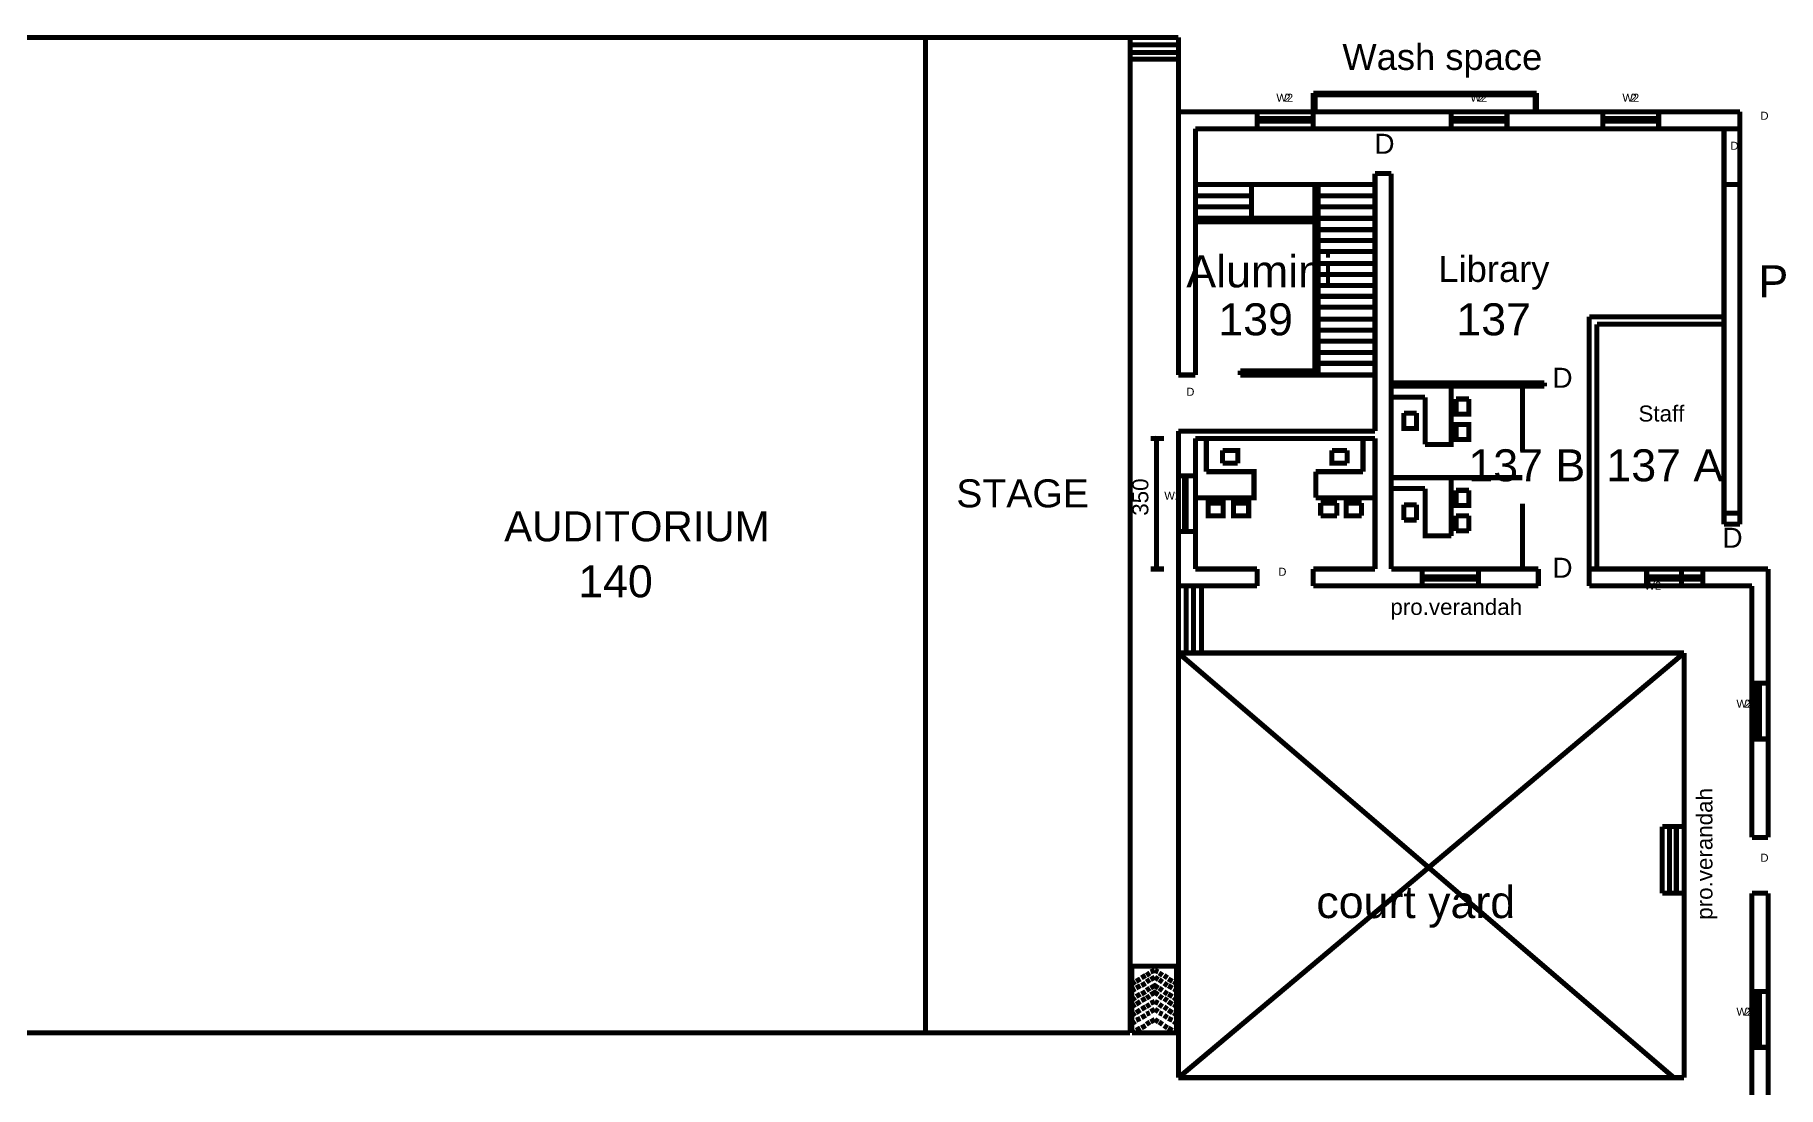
# Model space of a CAD drawing. Header units: millimetres. Extents: x 14 to 406, y 10 to 287.
# Drawn here: x 260.1 to 347.3, y 147.1 to 199.7 of the extents above; entities that cross this region are included whole.
import ezdxf

# ---------------------------------------------------------------- set-up
doc = ezdxf.new("R2010")
doc.units = ezdxf.units.MM
doc.layers.add('P', color=7, linetype='Continuous')
doc.layers.add('T', color=7, linetype='Continuous')

msp = doc.modelspace()

# ---------------------------------------------------------------- linework, layer by layer
at = {"layer": 'P', "const_width": 0.254}
for points in [[(314.889, 195.898), (314.889, 199.619), (249.873, 199.619)], [(314.889, 195.898), (314.889, 199.619), (279.629, 199.619)], [(304.659, 182.686), (304.659, 199.619)], [(304.659, 182.686), (304.659, 199.619)], [(317.306, 199.619), (314.889, 199.619)], [(317.306, 198.526), (314.889, 198.526), (314.889, 199.619)], [(317.306, 195.898), (317.306, 199.619)], [(317.306, 199.249), (314.889, 199.249)], [(317.306, 198.861), (314.889, 198.861)], [(324.044, 196.832), (335.209, 196.832)], [(324.044, 195.898), (324.044, 196.832)], [(335.209, 195.898), (335.209, 196.832)], [(324.132, 196.744), (335.139, 196.744)], [(324.132, 195.898), (324.132, 196.744)], [(335.139, 195.898), (335.139, 196.744)], [(314.889, 182.739), (314.889, 195.898)], [(314.889, 182.739), (314.889, 195.898)], [(317.306, 195.898), (321.239, 195.898)], [(317.306, 182.739), (317.306, 195.898)], [(317.306, 195.898), (321.239, 195.898)], [(321.239, 195.051), (321.239, 195.898)], [(324.044, 195.898), (321.239, 195.898)], [(321.239, 195.051), (321.239, 195.898)], [(324.044, 195.898), (321.239, 195.898)], [(321.239, 195.562), (324.044, 195.562)], [(321.239, 195.562), (324.044, 195.562)], [(321.239, 195.439), (324.044, 195.439)], [(321.239, 195.439), (324.044, 195.439)], [(324.044, 195.898), (330.941, 195.898)], [(324.044, 195.051), (324.044, 195.898)], [(324.044, 195.898), (330.941, 195.898)], [(324.044, 195.051), (324.044, 195.898)], [(330.941, 195.051), (330.941, 195.898)], [(330.941, 195.898), (333.728, 195.898)], [(330.941, 195.051), (330.941, 195.898)], [(330.941, 195.898), (333.728, 195.898)], [(330.941, 195.562), (333.728, 195.562)], [(330.941, 195.562), (333.728, 195.562)], [(330.941, 195.439), (333.728, 195.439)], [(330.941, 195.439), (333.728, 195.439)], [(333.728, 195.898), (338.526, 195.898)], [(333.728, 195.051), (333.728, 195.898)], [(333.728, 195.898), (338.526, 195.898)], [(333.728, 195.051), (333.728, 195.898)], [(338.526, 195.051), (338.526, 195.898)], [(338.526, 195.898), (341.313, 195.898)], [(338.526, 195.051), (338.526, 195.898)], [(338.526, 195.898), (341.313, 195.898)], [(338.526, 195.562), (341.313, 195.562)], [(338.526, 195.562), (341.313, 195.562)], [(338.526, 195.439), (341.313, 195.439)], [(338.526, 195.439), (341.313, 195.439)], [(341.313, 195.898), (345.369, 195.898)], [(341.313, 195.051), (341.313, 195.898)], [(341.313, 195.898), (345.369, 195.898)], [(341.313, 195.051), (341.313, 195.898)], [(345.369, 195.898), (345.369, 195.051)], [(345.369, 195.898), (345.369, 195.051)], [(318.153, 195.051), (321.239, 195.051)], [(318.153, 182.739), (318.153, 195.051)], [(318.153, 195.051), (321.239, 195.051)], [(321.239, 195.051), (324.044, 195.051)], [(321.239, 195.051), (324.044, 195.051)], [(324.044, 195.051), (330.941, 195.051)], [(324.044, 195.051), (330.941, 195.051)], [(330.941, 195.051), (333.728, 195.051)], [(330.941, 195.051), (333.728, 195.051)], [(333.728, 195.051), (338.526, 195.051)], [(333.728, 195.051), (338.526, 195.051)], [(338.526, 195.051), (341.313, 195.051)], [(338.526, 195.051), (341.313, 195.051)], [(341.313, 195.051), (345.369, 195.051)], [(341.313, 195.051), (345.369, 195.051)], [(344.576, 178.841), (344.576, 195.051)], [(345.369, 195.051), (345.369, 175.278)], [(345.369, 175.824), (345.369, 195.051), (345.369, 187.766)], [(327.131, 192.811), (327.942, 192.811)], [(327.131, 192.811), (327.942, 192.811)], [(327.131, 179.934), (327.131, 192.811)], [(327.942, 173.038), (327.942, 192.811)], [(318.153, 192.264), (320.957, 192.264)], [(318.153, 192.264), (320.957, 192.264)], [(318.153, 191.699), (320.957, 191.699)], [(320.957, 192.264), (324.291, 192.264)], [(320.957, 190.571), (320.957, 192.264)], [(320.957, 192.264), (324.291, 192.264)], [(324.132, 182.739), (324.132, 192.264)], [(324.291, 192.264), (327.131, 192.264)], [(324.291, 182.739), (324.291, 192.264)], [(324.291, 192.264), (327.131, 192.264)], [(324.291, 191.699), (327.131, 191.699)], [(344.576, 192.264), (345.369, 192.264)], [(344.576, 187.766), (344.576, 192.264)], [(345.369, 187.766), (345.369, 192.264)], [(318.153, 191.153), (320.957, 191.153)], [(324.291, 191.153), (327.131, 191.153)], [(318.153, 190.571), (320.957, 190.571)], [(318.153, 190.394), (320.957, 190.394)], [(320.957, 190.571), (324.291, 190.571)], [(320.957, 190.394), (324.291, 190.394)], [(324.291, 190.571), (327.131, 190.571)], [(324.291, 190.006), (327.131, 190.006)], [(324.291, 189.459), (327.131, 189.459)], [(324.291, 188.913), (327.131, 188.913)], [(324.291, 188.313), (327.131, 188.313)], [(324.291, 187.766), (327.131, 187.766)], [(344.576, 178.841), (344.576, 187.396)], [(345.369, 187.766), (345.369, 177.359)], [(345.369, 187.766), (345.369, 175.278)], [(324.291, 187.219), (327.131, 187.219)], [(324.291, 186.672), (327.131, 186.672)], [(324.291, 186.126), (327.131, 186.126)], [(324.291, 185.526), (327.131, 185.526)], [(337.838, 185.649), (337.838, 172.191)], [(337.838, 185.649), (344.576, 185.649)], [(324.291, 184.979), (327.131, 184.979)], [(344.576, 185.279), (338.226, 185.279)], [(338.226, 185.279), (338.226, 173.038)], [(324.291, 184.432), (327.131, 184.432)], [(324.291, 183.868), (327.131, 183.868)], [(320.393, 182.739), (320.393, 182.951)], [(324.291, 182.951), (320.393, 182.951)], [(324.291, 183.321), (327.131, 183.321)], [(304.659, 182.739), (304.659, 149.842)], [(304.659, 182.739), (304.659, 149.842)], [(314.889, 182.739), (314.889, 149.842)], [(314.889, 182.739), (314.889, 149.842)], [(317.306, 182.739), (318.153, 182.739)], [(324.291, 182.739), (320.393, 182.739)], [(324.291, 182.739), (327.131, 182.739)], [(327.942, 182.351), (335.598, 182.351)], [(327.942, 182.174), (335.598, 182.174)], [(330.941, 182.174), (330.941, 179.264), (329.636, 179.264)], [(334.504, 182.174), (334.504, 178.929)], [(335.598, 182.351), (335.598, 182.174)], [(344.576, 175.278), (344.576, 182.474)], [(329.636, 181.628), (327.942, 181.628)], [(329.636, 179.264), (329.636, 181.628)], [(331.188, 181.539), (331.188, 180.781), (331.823, 180.781), (331.823, 181.539)], [(331.823, 181.539), (331.188, 181.539)], [(328.577, 180.834), (328.577, 180.058), (329.212, 180.058), (329.212, 180.834)], [(329.212, 180.834), (328.577, 180.834)], [(331.188, 180.269), (331.188, 179.511), (331.823, 179.511), (331.823, 180.269), (331.188, 180.269)], [(316.583, 179.564), (315.913, 179.564)], [(316.212, 179.564), (316.212, 173.038)], [(317.306, 177.694), (317.306, 179.934)], [(317.306, 179.934), (327.131, 179.934)], [(318.153, 177.694), (318.153, 179.564)], [(318.153, 179.564), (327.131, 179.564)], [(318.699, 177.906), (318.699, 179.564)], [(326.531, 177.906), (326.531, 179.564)], [(327.131, 173.038), (327.131, 179.564)], [(319.511, 178.964), (320.269, 178.964), (320.269, 178.329)], [(319.511, 178.329), (319.511, 178.964)], [(325.737, 178.964), (324.979, 178.964)], [(324.979, 178.964), (324.979, 178.329), (325.737, 178.329)], [(325.737, 178.329), (325.737, 178.964)], [(344.576, 178.629), (344.576, 178.841)], [(344.576, 175.824), (344.576, 178.629)], [(318.153, 174.907), (318.153, 177.694), (317.306, 177.694), (317.306, 174.907)], [(317.606, 177.694), (317.606, 174.907)], [(317.694, 177.694), (317.694, 174.907)], [(318.153, 176.601), (321.081, 176.601), (321.081, 177.906), (318.699, 177.906)], [(320.269, 178.329), (319.511, 178.329)], [(324.168, 176.601), (324.168, 177.906)], [(324.168, 177.906), (326.531, 177.906)], [(334.504, 177.606), (327.942, 177.606)], [(329.636, 177.059), (327.942, 177.059)], [(330.941, 174.696), (329.636, 174.696), (329.636, 177.059)], [(330.941, 177.606), (330.941, 174.696)], [(331.188, 176.971), (331.188, 176.213), (331.823, 176.213), (331.823, 176.971)], [(331.823, 176.971), (331.188, 176.971)], [(345.369, 176.971), (345.369, 177.359)], [(345.369, 176.971), (345.369, 175.824)], [(318.788, 176.336), (319.546, 176.336), (319.546, 175.701), (318.788, 175.701), (318.788, 176.336)], [(320.058, 176.336), (320.816, 176.336), (320.816, 175.701), (320.058, 175.701), (320.058, 176.336)], [(327.131, 176.601), (324.168, 176.601)], [(325.226, 176.336), (324.414, 176.336)], [(324.414, 176.336), (324.414, 175.701)], [(325.226, 175.701), (325.226, 176.336)], [(326.461, 176.336), (325.684, 176.336), (325.684, 175.701), (326.461, 175.701)], [(326.461, 175.701), (326.461, 176.336)], [(328.577, 176.248), (328.577, 175.489)], [(329.212, 176.248), (328.577, 176.248)], [(329.212, 175.489), (329.212, 176.248)], [(334.504, 176.301), (334.504, 173.038)], [(324.414, 175.701), (325.226, 175.701)], [(328.577, 175.489), (329.212, 175.489)], [(331.188, 175.701), (331.188, 174.943)], [(331.823, 175.701), (331.188, 175.701)], [(331.823, 174.943), (331.823, 175.701)], [(344.576, 175.824), (345.369, 175.824)], [(344.576, 175.278), (345.369, 175.278)], [(317.306, 172.191), (317.306, 174.907)], [(318.153, 174.907), (317.306, 174.907)], [(318.153, 173.038), (318.153, 174.907)], [(331.188, 174.943), (331.823, 174.943)], [(316.583, 173.038), (315.913, 173.038)], [(318.153, 173.038), (321.239, 173.038)], [(321.239, 173.038), (321.239, 172.191)], [(324.044, 173.038), (327.131, 173.038)], [(324.044, 173.038), (324.044, 172.191)], [(327.942, 173.038), (335.298, 173.038)], [(329.494, 173.038), (329.494, 172.191)], [(329.494, 172.649), (332.299, 172.649)], [(329.494, 172.526), (332.299, 172.526)], [(332.299, 173.038), (332.299, 172.191)], [(335.298, 173.038), (335.298, 172.191)], [(337.838, 173.038), (338.138, 173.038), (339.654, 173.038)], [(339.654, 173.038), (342.459, 173.038)], [(340.713, 173.038), (340.713, 172.191)], [(340.713, 172.649), (343.517, 172.649)], [(340.713, 172.526), (343.517, 172.526)], [(342.459, 173.038), (344.576, 173.038)], [(342.459, 173.038), (342.459, 172.191)], [(342.459, 173.038), (344.576, 173.038)], [(343.517, 173.038), (343.517, 172.191)], [(344.576, 173.038), (345.369, 173.038)], [(344.576, 173.038), (345.369, 173.038)], [(345.369, 173.038), (346.781, 173.038)], [(345.369, 173.038), (346.781, 173.038)], [(346.781, 167.323), (346.781, 173.038)], [(346.781, 167.323), (346.781, 173.038)], [(317.306, 172.191), (321.239, 172.191)], [(317.306, 172.191), (317.306, 168.839)], [(317.694, 172.191), (317.694, 168.839)], [(318.064, 172.191), (318.064, 168.839)], [(318.453, 172.191), (318.453, 168.839)], [(324.044, 172.191), (327.942, 172.191), (335.298, 172.191)], [(335.298, 172.191), (327.942, 172.191)], [(331.276, 172.191), (334.081, 172.191)], [(337.838, 172.191), (340.713, 172.191)], [(338.384, 172.191), (339.654, 172.191)], [(339.654, 172.191), (342.459, 172.191)], [(342.459, 172.191), (345.969, 172.191)], [(342.459, 172.191), (345.969, 172.191)], [(345.969, 167.323), (345.969, 172.191)], [(345.969, 167.323), (345.969, 172.191)], [(317.306, 168.839), (342.583, 168.839)], [(317.306, 168.839), (317.306, 147.602)], [(342.583, 168.839), (317.306, 147.602)], [(317.306, 168.839), (342.071, 147.602)], [(342.583, 147.602), (342.583, 168.839)], [(345.969, 167.323), (346.781, 167.323)], [(345.969, 167.323), (345.969, 164.536)], [(345.969, 167.323), (346.781, 167.323)], [(345.969, 167.323), (345.969, 164.536)], [(346.216, 167.323), (346.216, 164.536)], [(346.216, 167.323), (346.216, 164.536)], [(346.357, 167.323), (346.357, 164.536)], [(346.357, 167.323), (346.357, 164.536)], [(346.781, 167.323), (346.781, 164.536)], [(346.781, 167.323), (346.781, 164.536)], [(345.969, 159.614), (345.969, 164.536)], [(345.969, 164.536), (346.781, 164.536)], [(345.969, 159.614), (345.969, 164.536)], [(345.969, 164.536), (346.781, 164.536)], [(346.781, 159.614), (346.781, 164.536)], [(346.781, 159.614), (346.781, 164.536)], [(341.489, 160.161), (341.489, 156.827)], [(341.489, 160.161), (342.583, 160.161), (342.583, 156.827)], [(341.859, 160.161), (341.859, 156.827)], [(342.194, 160.161), (342.194, 156.827)], [(345.969, 159.614), (346.781, 159.614)], [(345.969, 159.614), (346.781, 159.614)], [(342.583, 156.827), (341.489, 156.827)], [(345.969, 151.906), (345.969, 156.827)], [(345.969, 156.827), (346.781, 156.827)], [(345.969, 151.906), (345.969, 156.827)], [(345.969, 156.827), (346.781, 156.827)], [(346.781, 151.906), (346.781, 156.827)], [(346.781, 151.906), (346.781, 156.827)], [(317.218, 153.176), (317.218, 149.842), (314.978, 149.842)], [(314.978, 149.842), (314.978, 153.176)], [(314.978, 153.176), (317.218, 153.176)], [(314.978, 152.294), (315.154, 152.418)], [(315.189, 152.418), (315.401, 152.541)], [(315.454, 152.594), (315.666, 152.718)], [(315.701, 152.718), (315.877, 152.841)], [(315.701, 152.382), (315.877, 152.506)], [(315.913, 152.894), (316.124, 152.964)], [(315.913, 152.506), (316.124, 152.629)], [(316.124, 152.964), (316.301, 152.894)], [(316.124, 152.629), (316.301, 152.506)], [(316.336, 152.841), (316.512, 152.718)], [(316.336, 152.506), (316.512, 152.382)], [(316.583, 152.718), (316.759, 152.594)], [(316.794, 152.541), (317.006, 152.418)], [(317.059, 152.418), (317.218, 152.294)], [(314.978, 151.959), (315.154, 152.047)], [(314.978, 151.483), (315.154, 151.624)], [(315.189, 152.083), (315.401, 152.206)], [(315.189, 151.659), (315.401, 151.783)], [(315.454, 152.206), (315.666, 152.329)], [(315.454, 151.783), (315.666, 151.906)], [(315.454, 151.448), (315.666, 151.571)], [(315.701, 151.959), (315.877, 152.083)], [(315.701, 151.571), (315.877, 151.694)], [(315.913, 152.083), (316.124, 152.206), (316.301, 152.083)], [(315.913, 151.747), (316.124, 151.871), (316.301, 151.747)], [(316.336, 152.083), (316.512, 151.959)], [(316.336, 151.694), (316.512, 151.571)], [(316.583, 152.329), (316.759, 152.206)], [(316.583, 151.906), (316.759, 151.783)], [(316.583, 151.571), (316.759, 151.448)], [(316.794, 152.206), (317.006, 152.083)], [(316.794, 151.783), (317.006, 151.659)], [(317.059, 152.047), (317.218, 151.959)], [(317.059, 151.624), (317.218, 151.483)], [(345.969, 151.906), (346.781, 151.906)], [(345.969, 151.906), (345.969, 149.119)], [(345.969, 151.906), (346.781, 151.906)], [(345.969, 151.906), (345.969, 149.119)], [(346.216, 151.906), (346.216, 149.119)], [(346.216, 151.906), (346.216, 149.119)], [(346.357, 151.906), (346.357, 149.119)], [(346.357, 151.906), (346.357, 149.119)], [(346.781, 151.906), (346.781, 149.119)], [(346.781, 151.906), (346.781, 149.119)], [(314.978, 151.148), (315.154, 151.271)], [(314.978, 150.724), (315.154, 150.848)], [(315.189, 151.271), (315.401, 151.412)], [(315.189, 150.848), (315.401, 150.989)], [(315.454, 151.024), (315.666, 151.148)], [(315.454, 150.601), (315.666, 150.724)], [(315.701, 151.148), (315.877, 151.271)], [(315.701, 150.777), (315.877, 150.848)], [(315.913, 151.324), (316.124, 151.412)], [(315.913, 150.901), (316.124, 151.024)], [(316.124, 151.412), (316.301, 151.324)], [(316.124, 151.024), (316.301, 150.901)], [(316.336, 151.271), (316.512, 151.148)], [(316.336, 150.848), (316.512, 150.777)], [(316.583, 151.148), (316.759, 151.024)], [(316.583, 150.724), (316.759, 150.601)], [(316.794, 151.412), (317.006, 151.271)], [(316.794, 150.989), (317.006, 150.848)], [(317.059, 151.271), (317.218, 151.148)], [(317.059, 150.848), (317.218, 150.724)], [(249.873, 149.842), (314.889, 149.842)], [(279.629, 149.842), (314.889, 149.842)], [(314.978, 150.301), (315.154, 150.424)], [(314.978, 149.842), (315.154, 149.931)], [(315.189, 150.477), (315.401, 150.566)], [(315.189, 149.966), (315.401, 150.089)], [(315.454, 150.089), (315.666, 150.213)], [(315.701, 150.266), (315.877, 150.389)], [(315.913, 150.389), (316.124, 150.513)], [(316.124, 150.513), (316.301, 150.389)], [(316.336, 150.389), (316.512, 150.266)], [(316.583, 150.213), (316.759, 150.089)], [(316.794, 150.566), (317.006, 150.477)], [(316.794, 150.089), (317.006, 149.966)], [(317.059, 150.424), (317.218, 150.301)], [(317.059, 149.931), (317.218, 149.842)], [(345.969, 144.216), (345.969, 149.119)], [(345.969, 149.119), (346.781, 149.119)], [(345.969, 144.216), (345.969, 149.119)], [(345.969, 149.119), (346.781, 149.119)], [(346.781, 143.404), (346.781, 149.119)], [(346.781, 116.981), (346.781, 143.404), (346.781, 149.119)], [(317.306, 147.602), (342.583, 147.602)]]:
    msp.add_lwpolyline(points, dxfattribs=at)
at = {"layer": 'P'}
for points in [[(316.301, 179.476), (316.124, 179.687)], [(316.124, 173.126), (316.301, 172.949)]]:
    msp.add_lwpolyline(points, dxfattribs=at)

# ---------------------------------------------------------------- texts
at = {"layer": 'T', "attachment_point": 7}
for s, insert, char_height in [('{\\fArial|b0|i0|c0|p18;Wash space}', (325.5, 197.6), 1.3), ('{\\fArial|b0|i0|c0|p18;W2}', (322.2, 196.4), 0.4), ('{\\fArial|b0|i0|c0|p18;W}', (322.2, 196.4), 0.4), ('{\\fArial|b0|i0|c0|p18;2}', (322.6, 196.4), 0.4), ('{\\fArial|b0|i0|c0|p18;W2}', (331.9, 196.4), 0.4), ('{\\fArial|b0|i0|c0|p18;W}', (331.9, 196.4), 0.4), ('{\\fArial|b0|i0|c0|p18;2}', (332.3, 196.4), 0.4), ('{\\fArial|b0|i0|c0|p18;W2}', (339.5, 196.4), 0.4), ('{\\fArial|b0|i0|c0|p18;W}', (339.5, 196.4), 0.4), ('{\\fArial|b0|i0|c0|p18;2}', (339.9, 196.4), 0.4), ('{\\fArial|b0|i0|c0|p18;D}', (346.4, 195.5), 0.4), ('{\\fArial|b0|i0|c0|p18;D}', (327.1, 193.8), 1), ('{\\fArial|b0|i0|c0|p18;D}', (344.9, 194), 0.4), ('{\\fArial|b0|i0|c0|p18;Alumini}', (317.7, 187.1), 1.6), ('{\\fArial|b0|i0|c0|p18;Library}', (330.3, 187), 1.3), ('{\\fArial|b0|i0|c0|p18;Power Electronics lab}', (346.3, 186.6), 1.6), ('{\\fArial|b0|i0|c0|p18;139}', (319.3, 184.7), 1.6), ('{\\fArial|b0|i0|c0|p18;137}', (331.2, 184.7), 1.6), ('{\\fArial|b0|i0|c0|p18;D}', (336, 182.1), 1), ('{\\fArial|b0|i0|c0|p18;D}', (317.7, 181.7), 0.4), ('{\\fArial|b0|i0|c0|p18;Staff}', (340.3, 180.4), 0.8), ('{\\fArial|b0|i0|c0|p18;137 B}', (331.8, 177.4), 1.6), ('{\\fArial|b0|i0|c0|p18;137 A}', (338.7, 177.4), 1.6), ('{\\fArial|b0|i0|c0|p18;STAGE}', (306.2, 176.1), 1.4), ('{\\fArial|b0|i0|c0|p18;W2}', (316.6, 176.5), 0.4), ('{\\fArial|b0|i0|c0|p18;AUDITORIUM}', (283.6, 174.4), 1.5), ('{\\fArial|b0|i0|c0|p18;D}', (344.5, 174.1), 1), ('{\\fArial|b0|i0|c0|p18;D}', (336, 172.6), 1), ('{\\fArial|b0|i0|c0|p18;140}', (287.3, 171.6), 1.6), ('{\\fArial|b0|i0|c0|p18;D}', (322.3, 172.7), 0.4), ('{\\fArial|b0|i0|c0|p18;W2}', (340.6, 172), 0.4), ('{\\fArial|b0|i0|c0|p18;pro.verandah}', (327.9, 170.5), 0.8), ('{\\fArial|b0|i0|c0|p18;W2}', (345.2, 166.1), 0.4), ('{\\fArial|b0|i0|c0|p18;W}', (345.2, 166.1), 0.4), ('{\\fArial|b0|i0|c0|p18;2}', (345.6, 166.1), 0.4), ('{\\fArial|b0|i0|c0|p18;D}', (346.4, 158.4), 0.4), ('{\\fArial|b0|i0|c0|p18;court yard}', (324.2, 155.1), 1.6), ('{\\fArial|b0|i0|c0|p18;W2}', (345.2, 150.7), 0.4), ('{\\fArial|b0|i0|c0|p18;W}', (345.2, 150.7), 0.4), ('{\\fArial|b0|i0|c0|p18;2}', (345.6, 150.7), 0.4)]:
    msp.add_mtext(s, dxfattribs=dict(at, insert=insert, char_height=char_height))
at = {"layer": 'T', "char_height": 0.8, "attachment_point": 1, "rotation": 90}
for s, insert in [('{\\fArial|b0|i0|c0|p18;350}', (315, 175.7)), ('{\\fArial|b0|i0|c0|p18;pro.verandah}', (343.2, 155.5))]:
    msp.add_mtext(s, dxfattribs=dict(at, insert=insert))

doc.saveas('drawing.dxf')
